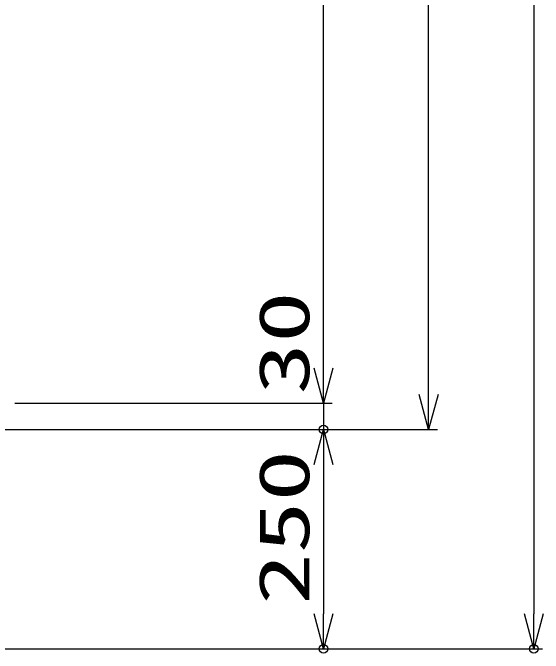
# Model space of a CAD drawing. Units: millimetres, scale not verified. Extents: x -4455 to 4455, y -3150 to 3150.
# Drawn here: x -1302 to -697, y -1117 to -387 of the extents above; entities that cross this region are included whole.
import ezdxf
from ezdxf.enums import TextEntityAlignment as Align

# ---------------------------------------------------------------- set-up
doc = ezdxf.new("R2010")
doc.units = ezdxf.units.MM
doc.header["$LTSCALE"] = 20
doc.header["$PDMODE"] = 32
doc.header["$PDSIZE"] = 10
doc.layers.add('0-5_寸法線', color=4, linetype='Continuous', lineweight=25)
doc.layers.add('0-6_寸法', color=4, linetype='Continuous', lineweight=25)
doc.layers.add('0-7_DEFPOINTS', color=7, linetype='Continuous')
doc.styles.add('ＭＳ ゴシック', font='')
doc.styles.get('ＭＳ ゴシック').set_extended_font_data('MS Gothic')

# ---------------------------------------------------------------- blocks, each defined once
blk = doc.blocks.new('_Open30')
at = {"layer": '0-6_寸法'}
blk.add_line((0, 0), (-20, 0), dxfattribs=at)
blk.add_lwpolyline([(-20, 5.36), (0, 0), (-20, -5.36)], dxfattribs=at)

msp = doc.modelspace()

# ---------------------------------------------------------------- linework, layer by layer
at = {"layer": '0-5_寸法線'}
for p, q in [((-947.58, -792.29), (-947.58, 597.71)), ((-827.58, -822.29), (-827.58, 597.71)), ((-707.58, 532.71), (-707.58, -1072.29)), ((-947.58, -792.29), (-947.58, -752.29)), ((-1299.6, -832.29), (-937.58, -832.29)), ((-1299.6, -832.29), (-937.58, -832.29)), ((-947.58, -832.29), (-947.58, -862.29)), ((-1499.65, -862.29), (-817.58, -862.29)), ((-1499.65, -862.29), (-937.58, -862.29)), ((-1499.65, -862.29), (-937.58, -862.29)), ((-947.58, -902.29), (-947.58, -942.29)), ((-947.58, -902.29), (-947.58, -1072.29)), ((-1624.6, -1112.29), (-697.58, -1112.29)), ((-1624.6, -1112.29), (-937.58, -1112.29))]:
    msp.add_line(p, q, dxfattribs=at)
at = {"layer": '0-7_DEFPOINTS'}
for p in [(-947.58, -862.29), (-947.58, -1112.29), (-707.58, -1112.29)]:
    msp.add_point(p, dxfattribs=at)

# ---------------------------------------------------------------- block references
at = {"layer": '0-5_寸法線', "xscale": 2, "yscale": 2}
for p, rotation in [((-947.58, -832.29), 270), ((-947.58, -832.29), 270), ((-827.58, -862.29), 270), ((-947.58, -862.29), 90), ((-947.58, -862.29), 90), ((-947.58, -1112.29), 270), ((-707.58, -1112.29), 270)]:
    msp.add_blockref('_Open30', p, dxfattribs=dict(at, rotation=rotation))

# ---------------------------------------------------------------- texts
at = {"layer": '0-5_寸法線', "color": 2, "style": 'ＭＳ ゴシック', "width": 1.5}
for s, p in [('30', (-946.48, -822.47)), ('250', (-946.48, -1062.29))]:
    msp.add_text(s, height=57.77, rotation=90, dxfattribs=at).set_placement(p, align=Align.BOTTOM_LEFT)

doc.saveas('drawing.dxf')
